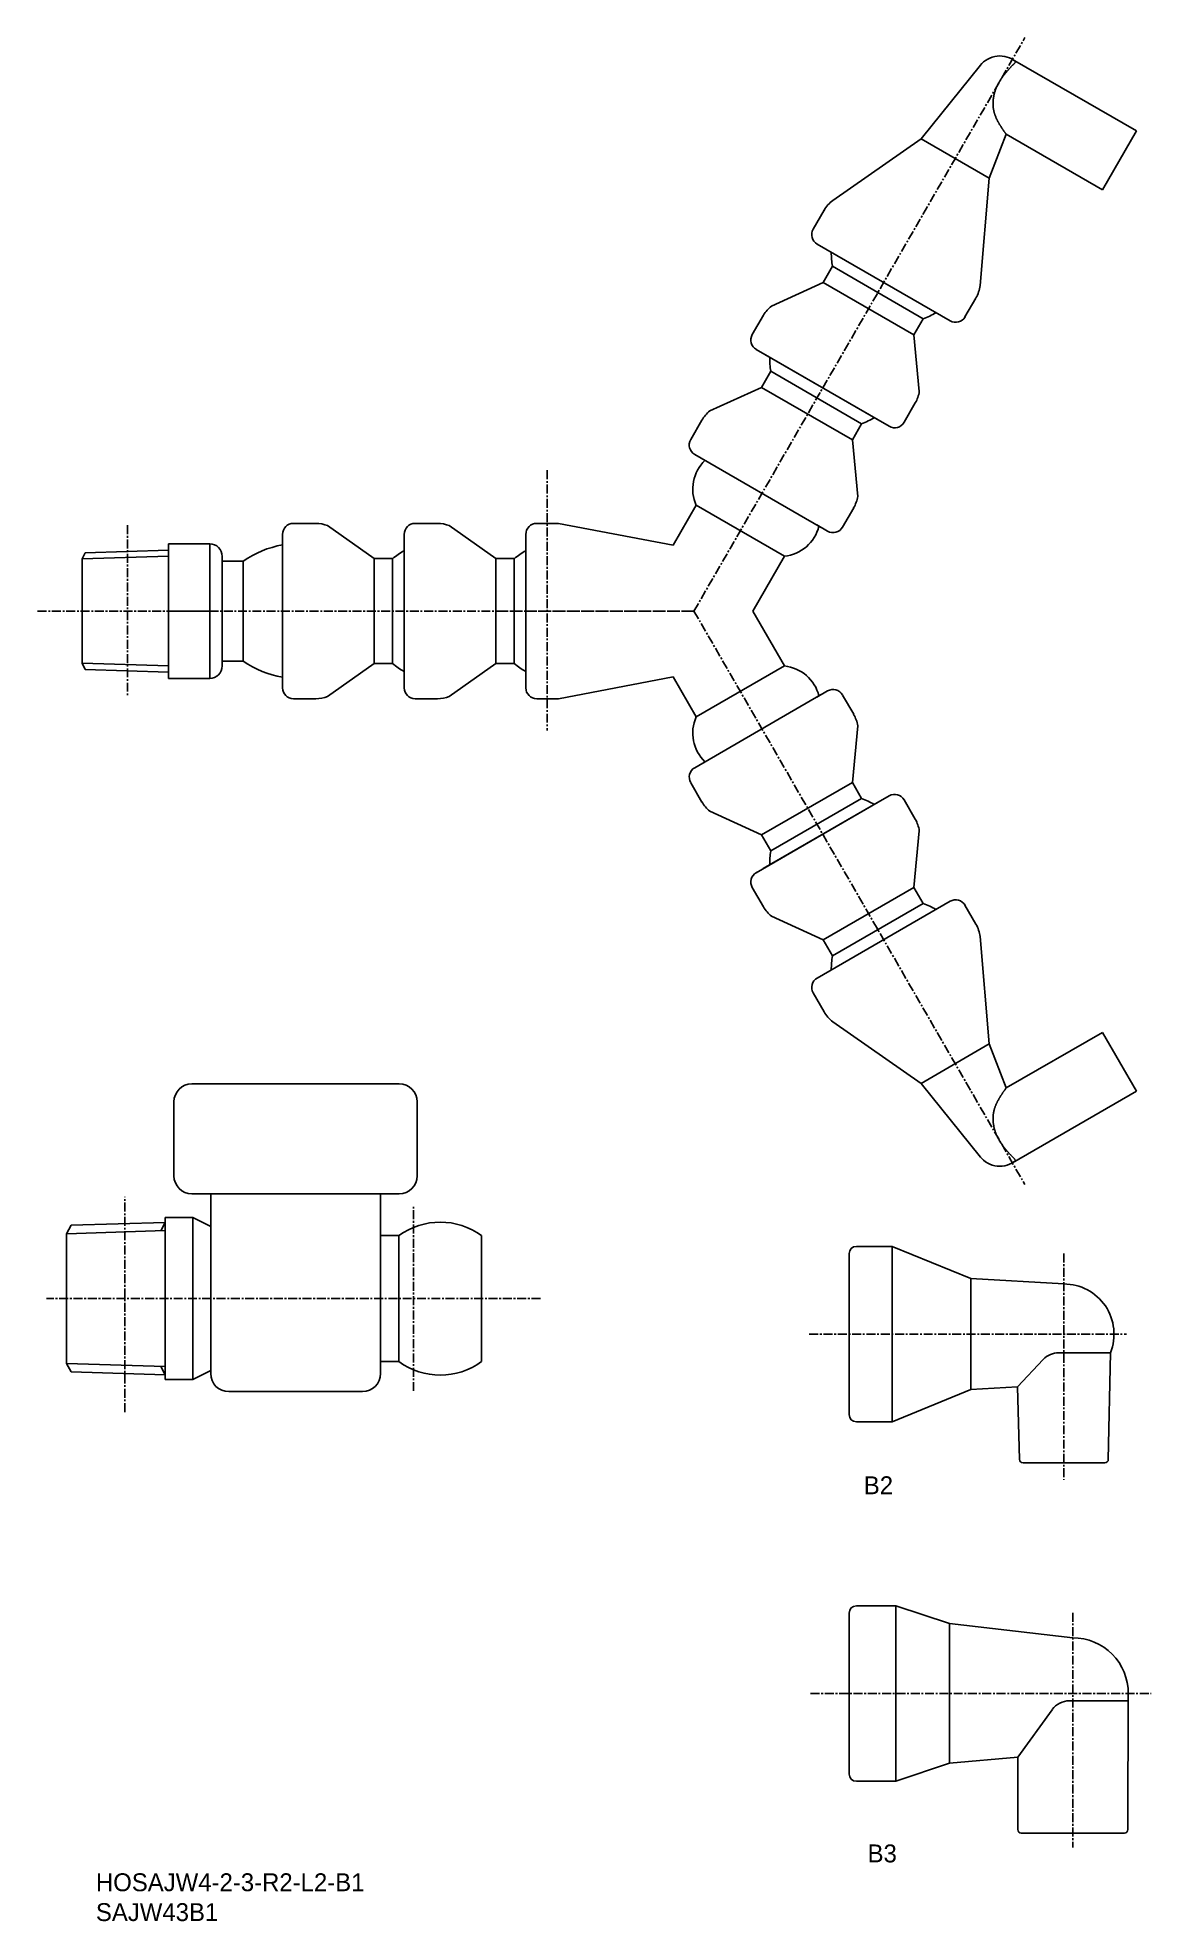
# Model space of a CAD drawing. Extents: x 409 to 565, y 506 to 769.
import ezdxf

# ---------------------------------------------------------------- set-up
doc = ezdxf.new("R2010")
doc.units = 0
doc.linetypes.add('CENTER', pattern=[2, 1.25, -0.25, 0.25, -0.25])
doc.layers.get('0').update_dxf_attribs({"linetype": 'CONTINUOUS'})
doc.layers.add('CENTER', color=1, linetype='CENTER')

msp = doc.modelspace()

# ---------------------------------------------------------------- linework, layer by layer
at = {"color": 7, "linetype": 'CONTINUOUS'}
for p, q in [((562.91, 756.4), (545.59, 766.4)), ((558.16, 748.17), (544.72, 755.93)), ((558.16, 748.17), (562.91, 756.4)), ((498.17, 698.51), (501.4, 704.1)), ((513.73, 696.98), (501.4, 704.1)), ((477.59, 700.04), (477.59, 678.6)), ((482.18, 701.57), (479.12, 701.57)), ((482.18, 701.57), (498.17, 698.51)), ((415.59, 696.6), (416.04, 697.47)), ((416.04, 697.47), (427.66, 697.83)), ((415.59, 682.04), (415.59, 696.6)), ((435.16, 696.31), (438.11, 696.31)), ((509.31, 689.32), (513.73, 696.98)), ((509.31, 689.32), (513.73, 681.66)), ((415.59, 682.04), (416.04, 681.17)), ((435.16, 682.33), (438.11, 682.33)), ((513.73, 681.66), (501.4, 674.54)), ((416.04, 681.17), (427.66, 680.81)), ((482.18, 677.07), (498.17, 680.13)), ((498.17, 680.13), (501.4, 674.54)), ((482.18, 677.07), (479.12, 677.07)), ((558.16, 630.47), (544.72, 622.71)), ((558.16, 630.47), (562.91, 622.24)), ((430.94, 623.28), (459.9, 623.28)), ((562.91, 622.24), (545.59, 612.24)), ((428.42, 620.76), (428.42, 610.44)), ((462.42, 620.76), (462.42, 610.44)), ((430.94, 607.93), (459.9, 607.93)), ((433.56, 603.33), (433.56, 607.93)), ((454.76, 607.93), (436.08, 607.93)), ((457.28, 607.93), (457.28, 582.8)), ((413.42, 602.34), (414.04, 603.52)), ((427.2, 603.93), (414.04, 603.52)), ((427.2, 604.59), (427.2, 581.96)), ((431.04, 604.59), (427.2, 604.59)), ((431.04, 604.59), (431.04, 581.96)), ((431.04, 604.59), (433.56, 603.33)), ((433.56, 603.33), (433.56, 583.22)), ((413.42, 584.22), (413.42, 602.34)), ((459.86, 602.07), (457.28, 602.07)), ((459.86, 584.48), (459.86, 602.07)), ((471.42, 584.48), (471.42, 602.07)), ((413.42, 584.22), (414.04, 583.04)), ((459.86, 584.48), (457.28, 584.48)), ((427.2, 582.63), (414.04, 583.04)), ((431.04, 581.96), (427.2, 581.96)), ((431.04, 581.96), (433.56, 583.22)), ((433.56, 583.22), (433.56, 582.8)), ((454.76, 580.28), (436.08, 580.28))]:
    msp.add_line(p, q, dxfattribs=at)
for p, q in [((532.82, 755.29), (541.13, 765.59)), ((520.48, 746.68), (532.82, 755.29)), ((532.82, 755.29), (542.35, 749.79)), ((542.35, 749.79), (544.72, 755.93)), ((541.07, 734.8), (542.35, 749.79)), ((517.74, 742.67), (519.27, 745.31)), ((518.3, 740.58), (536.87, 729.86)), ((518.3, 740.58), (536.87, 729.86)), ((518.3, 740.58), (536.87, 729.86)), ((518.3, 740.58), (536.87, 729.86)), ((518.3, 740.58), (536.87, 729.86)), ((518.3, 740.58), (536.87, 729.86)), ((518.3, 740.58), (536.87, 729.86)), ((518.3, 740.58), (536.87, 729.86)), ((520.44, 737.49), (519.14, 735.24)), ((520.44, 737.49), (533.13, 730.16)), ((520.44, 737.49), (533.13, 730.16)), ((511.91, 731.94), (519.14, 735.24)), ((519.14, 735.24), (531.83, 727.91)), ((538.96, 730.42), (540.48, 733.06)), ((509.24, 727.95), (510.8, 730.65)), ((533.13, 730.16), (531.83, 727.91)), ((532.58, 720), (531.83, 727.91)), ((509.8, 725.86), (526.85, 716.02)), ((510.77, 725.3), (527.4, 715.7)), ((511.83, 722.83), (510.53, 720.58)), ((511.83, 722.83), (524.52, 715.5)), ((511.83, 722.83), (524.52, 715.5)), ((503.3, 717.28), (510.53, 720.58)), ((510.53, 720.58), (523.22, 713.25)), ((530.46, 715.7), (532.02, 718.4)), ((500.63, 713.29), (502.19, 715.99)), ((526.85, 716.02), (528.37, 715.14)), ((524.52, 715.5), (523.22, 713.25)), ((523.97, 705.34), (523.22, 713.25)), ((501.19, 711.2), (518.79, 701.04)), ((521.85, 701.04), (523.41, 703.74)), ((443.59, 700.04), (443.59, 680.36)), ((445.12, 701.57), (448.24, 701.57)), ((449.9, 701.26), (456.38, 696.65)), ((460.59, 700.04), (460.59, 680.36)), ((462.12, 701.57), (465.24, 701.57)), ((466.9, 701.26), (473.38, 696.65)), ((518.24, 701.36), (519.76, 700.48)), ((427.66, 698.72), (427.66, 679.92)), ((427.66, 698.72), (427.66, 679.92)), ((427.66, 698.72), (433.42, 698.72)), ((433.42, 698.72), (433.42, 679.92)), ((443.59, 698.92), (443.59, 679.72)), ((460.59, 698.92), (460.59, 679.72)), ((435.16, 696.97), (435.16, 681.67)), ((438.11, 696.31), (438.11, 682.33)), ((456.38, 696.65), (456.38, 681.99)), ((458.98, 696.65), (456.38, 696.65)), ((458.98, 696.65), (458.98, 681.99)), ((458.98, 696.65), (458.98, 681.99)), ((473.38, 696.65), (473.38, 681.99)), ((475.98, 696.65), (473.38, 696.65)), ((475.98, 696.65), (475.98, 681.99)), ((475.98, 696.65), (475.98, 681.99)), ((433.42, 689.32), (427.66, 689.32)), ((449.9, 677.38), (456.38, 681.99)), ((458.98, 681.99), (456.38, 681.99)), ((466.9, 677.38), (473.38, 681.99)), ((475.98, 681.99), (473.38, 681.99)), ((427.66, 679.92), (433.42, 679.92)), ((443.59, 680.36), (443.59, 678.6)), ((460.59, 680.36), (460.59, 678.6)), ((445.12, 677.07), (448.24, 677.07)), ((462.12, 677.07), (465.24, 677.07)), ((501.19, 667.44), (518.79, 677.61)), ((518.24, 677.29), (519.76, 678.16)), ((521.85, 677.6), (523.41, 674.9)), ((523.97, 673.3), (523.22, 665.39)), ((500.63, 665.35), (502.19, 662.65)), ((510.53, 658.06), (523.22, 665.39)), ((511.83, 655.81), (524.52, 663.14)), ((511.83, 655.81), (524.52, 663.14)), ((524.52, 663.14), (523.22, 665.39)), ((526.85, 662.63), (528.37, 663.5)), ((503.3, 661.37), (510.53, 658.06)), ((509.8, 652.78), (526.85, 662.63)), ((510.77, 653.34), (527.4, 662.95)), ((530.46, 662.94), (532.02, 660.24)), ((511.83, 655.81), (510.53, 658.06)), ((532.58, 658.64), (531.83, 650.73)), ((509.24, 650.69), (510.8, 647.99)), ((519.14, 643.41), (531.83, 650.73)), ((533.13, 648.48), (531.83, 650.73)), ((518.3, 638.06), (536.87, 648.78)), ((518.3, 638.06), (536.87, 648.78)), ((518.3, 638.06), (536.87, 648.78)), ((518.3, 638.06), (536.87, 648.78)), ((518.3, 638.06), (536.87, 648.78)), ((518.3, 638.06), (536.87, 648.78)), ((518.3, 638.06), (536.87, 648.78)), ((518.3, 638.06), (536.87, 648.78)), ((520.44, 641.15), (533.13, 648.48)), ((520.44, 641.15), (533.13, 648.48)), ((538.96, 648.22), (540.48, 645.58)), ((511.91, 646.71), (519.14, 643.41)), ((520.44, 641.15), (519.14, 643.41)), ((541.07, 643.84), (542.35, 628.85)), ((517.74, 635.97), (519.27, 633.34)), ((520.48, 631.96), (532.82, 623.35)), ((532.82, 623.35), (542.35, 628.85)), ((542.35, 628.85), (544.72, 622.71)), ((532.82, 623.35), (541.13, 613.05)), ((523.78, 600.57), (528.78, 600.57)), ((528.78, 600.57), (539.78, 596.07)), ((528.78, 600.57), (528.78, 576.07)), ((522.78, 599.57), (522.78, 577.07)), ((539.78, 596.07), (552.78, 595.32)), ((539.78, 596.07), (539.78, 580.57)), ((546.29, 580.94), (549.89, 584.77)), ((552.08, 585.72), (559.28, 585.72)), ((558.99, 570.81), (559.28, 585.72)), ((528.78, 576.07), (539.78, 580.57)), ((539.78, 580.57), (546.29, 580.94)), ((546.29, 580.94), (546.57, 570.8)), ((523.78, 576.07), (528.78, 576.07)), ((547.07, 570.32), (558.49, 570.32)), ((523.78, 550.35), (529.28, 550.35)), ((529.28, 550.35), (529.28, 525.85)), ((529.28, 550.35), (536.78, 547.89)), ((522.78, 549.35), (522.78, 526.85)), ((536.78, 547.89), (536.78, 528.39)), ((536.78, 547.89), (554.03, 545.89)), ((553.57, 537.1), (561.78, 537.1)), ((561.78, 538.14), (561.73, 519.1)), ((546.33, 529.2), (551.13, 535.85)), ((536.78, 528.39), (546.33, 529.2)), ((546.33, 529.2), (546.33, 519.1)), ((529.28, 525.85), (536.78, 528.39)), ((523.78, 525.85), (529.28, 525.85)), ((546.83, 518.6), (561.23, 518.6))]:
    msp.add_line(p, q)
at = {"color": 3, "linetype": 'CONTINUOUS'}
for p, q in [((415.59, 696.6), (427.66, 696.98)), ((415.59, 682.04), (427.66, 681.67)), ((427.2, 602.77), (413.42, 602.34)), ((426.58, 602.75), (427.2, 603.93)), ((427.2, 583.79), (413.42, 584.22)), ((426.58, 583.81), (427.2, 582.63))]:
    msp.add_line(p, q, dxfattribs=at)
at = {"color": 7}
for points in [[(546.07, 766.06, 0), (546.03, 766.01, 0), (545.99, 765.97, 0), (545.94, 765.93, 0), (545.9, 765.88, 0), (545.86, 765.84, 0), (545.82, 765.79, 0), (545.77, 765.75, 0), (545.73, 765.7, 0), (545.69, 765.66, 0), (545.65, 765.61, 0), (545.6, 765.57, 0), (545.56, 765.53, 0), (545.52, 765.48, 0), (545.48, 765.44, 0), (545.43, 765.39, 0), (545.39, 765.35, 0), (545.35, 765.3, 0), (545.31, 765.26, 0), (545.27, 765.21, 0), (545.22, 765.17, 0), (545.18, 765.12, 0), (545.14, 765.08, 0), (545.1, 765.03, 0), (545.06, 764.99, 0), (545.02, 764.94, 0), (544.98, 764.9, 0), (544.94, 764.85, 0), (544.9, 764.8, 0), (544.86, 764.76, 0), (544.82, 764.71, 0), (544.78, 764.67, 0), (544.74, 764.62, 0), (544.7, 764.57, 0), (544.66, 764.53, 0), (544.62, 764.48, 0), (544.58, 764.43, 0), (544.54, 764.39, 0), (544.51, 764.34, 0), (544.47, 764.29, 0), (544.43, 764.24, 0), (544.39, 764.2, 0), (544.36, 764.15, 0), (544.32, 764.1, 0), (544.28, 764.05, 0), (544.25, 764, 0), (544.21, 763.96, 0), (544.18, 763.91, 0), (544.14, 763.86, 0), (544.11, 763.81, 0), (544.07, 763.76, 0), (544.04, 763.71, 0), (544, 763.66, 0), (543.97, 763.61, 0), (543.94, 763.56, 0), (543.9, 763.51, 0), (543.87, 763.46, 0), (543.84, 763.41, 0), (543.81, 763.36, 0), (543.78, 763.31, 0), (543.75, 763.26, 0), (543.72, 763.21, 0), (543.69, 763.15, 0), (543.66, 763.1, 0), (543.63, 763.05, 0), (543.6, 763, 0), (543.57, 762.94, 0), (543.55, 762.89, 0), (543.52, 762.84, 0), (543.49, 762.78, 0), (543.47, 762.73, 0), (543.44, 762.67, 0), (543.41, 762.62, 0), (543.39, 762.57, 0), (543.37, 762.51, 0), (543.34, 762.45, 0), (543.32, 762.4, 0), (543.3, 762.34, 0), (543.28, 762.29, 0), (543.25, 762.23, 0), (543.23, 762.17, 0), (543.21, 762.12, 0), (543.19, 762.06, 0), (543.17, 762, 0), (543.16, 761.94, 0), (543.14, 761.88, 0), (543.12, 761.82, 0), (543.1, 761.77, 0), (543.09, 761.71, 0), (543.07, 761.65, 0), (543.06, 761.59, 0), (543.04, 761.53, 0), (543.03, 761.47, 0), (543.01, 761.41, 0), (543, 761.35, 0), (542.99, 761.29, 0), (542.98, 761.23, 0), (542.97, 761.17, 0), (542.96, 761.11, 0), (542.95, 761.05, 0), (542.94, 760.98, 0), (542.93, 760.92, 0), (542.92, 760.86, 0), (542.92, 760.8, 0), (542.91, 760.74, 0), (542.9, 760.68, 0), (542.9, 760.62, 0), (542.9, 760.56, 0), (542.89, 760.5, 0), (542.89, 760.44, 0), (542.89, 760.37, 0), (542.88, 760.31, 0), (542.88, 760.25, 0), (542.88, 760.19, 0), (542.89, 760.13, 0), (542.89, 760.07, 0), (542.89, 760.01, 0), (542.89, 759.95, 0), (542.89, 759.89, 0), (542.9, 759.83, 0), (542.9, 759.77, 0), (542.91, 759.71, 0), (542.92, 759.65, 0), (542.92, 759.59, 0), (542.93, 759.53, 0), (542.94, 759.47, 0), (542.95, 759.41, 0), (542.96, 759.35, 0), (542.97, 759.29, 0), (542.98, 759.24, 0), (543, 759.18, 0), (543.01, 759.12, 0), (543.02, 759.06, 0), (543.04, 759, 0), (543.05, 758.95, 0), (543.07, 758.89, 0), (543.09, 758.83, 0), (543.1, 758.78, 0), (543.12, 758.72, 0), (543.14, 758.66, 0), (543.16, 758.61, 0), (543.18, 758.55, 0), (543.2, 758.5, 0), (543.22, 758.44, 0), (543.25, 758.39, 0), (543.27, 758.33, 0), (543.29, 758.28, 0), (543.32, 758.22, 0), (543.34, 758.17, 0), (543.36, 758.11, 0), (543.39, 758.06, 0), (543.42, 758, 0), (543.44, 757.95, 0), (543.47, 757.9, 0), (543.5, 757.84, 0), (543.52, 757.79, 0), (543.55, 757.74, 0), (543.58, 757.68, 0), (543.61, 757.63, 0), (543.64, 757.58, 0), (543.67, 757.52, 0), (543.7, 757.47, 0), (543.73, 757.42, 0), (543.76, 757.37, 0), (543.79, 757.31, 0), (543.82, 757.26, 0), (543.86, 757.21, 0), (543.89, 757.16, 0), (543.92, 757.11, 0), (543.95, 757.05, 0), (543.99, 757, 0), (544.02, 756.95, 0), (544.05, 756.9, 0), (544.09, 756.85, 0), (544.12, 756.8, 0), (544.15, 756.74, 0), (544.19, 756.69, 0), (544.22, 756.64, 0), (544.26, 756.59, 0), (544.29, 756.54, 0), (544.33, 756.49, 0), (544.36, 756.44, 0), (544.4, 756.39, 0), (544.43, 756.34, 0), (544.47, 756.28, 0), (544.51, 756.23, 0), (544.54, 756.18, 0), (544.58, 756.13, 0), (544.61, 756.08, 0), (544.65, 756.03, 0), (544.68, 755.98, 0), (544.72, 755.93, 0)], [(546.07, 612.58, 0), (546.03, 612.63, 0), (545.99, 612.67, 0), (545.94, 612.72, 0), (545.9, 612.76, 0), (545.86, 612.81, 0), (545.82, 612.85, 0), (545.77, 612.89, 0), (545.73, 612.94, 0), (545.69, 612.98, 0), (545.65, 613.03, 0), (545.6, 613.07, 0), (545.56, 613.12, 0), (545.52, 613.16, 0), (545.48, 613.21, 0), (545.43, 613.25, 0), (545.39, 613.3, 0), (545.35, 613.34, 0), (545.31, 613.38, 0), (545.27, 613.43, 0), (545.22, 613.47, 0), (545.18, 613.52, 0), (545.14, 613.57, 0), (545.1, 613.61, 0), (545.06, 613.66, 0), (545.02, 613.7, 0), (544.98, 613.75, 0), (544.94, 613.79, 0), (544.9, 613.84, 0), (544.86, 613.88, 0), (544.82, 613.93, 0), (544.78, 613.98, 0), (544.74, 614.02, 0), (544.7, 614.07, 0), (544.66, 614.12, 0), (544.62, 614.16, 0), (544.58, 614.21, 0), (544.54, 614.26, 0), (544.51, 614.3, 0), (544.47, 614.35, 0), (544.43, 614.4, 0), (544.39, 614.44, 0), (544.36, 614.49, 0), (544.32, 614.54, 0), (544.28, 614.59, 0), (544.25, 614.64, 0), (544.21, 614.69, 0), (544.18, 614.73, 0), (544.14, 614.78, 0), (544.11, 614.83, 0), (544.07, 614.88, 0), (544.04, 614.93, 0), (544, 614.98, 0), (543.97, 615.03, 0), (543.94, 615.08, 0), (543.9, 615.13, 0), (543.87, 615.18, 0), (543.84, 615.23, 0), (543.81, 615.28, 0), (543.78, 615.33, 0), (543.75, 615.39, 0), (543.72, 615.44, 0), (543.69, 615.49, 0), (543.66, 615.54, 0), (543.63, 615.59, 0), (543.6, 615.65, 0), (543.57, 615.7, 0), (543.55, 615.75, 0), (543.52, 615.81, 0), (543.49, 615.86, 0), (543.47, 615.91, 0), (543.44, 615.97, 0), (543.41, 616.02, 0), (543.39, 616.08, 0), (543.37, 616.13, 0), (543.34, 616.19, 0), (543.32, 616.24, 0), (543.3, 616.3, 0), (543.28, 616.36, 0), (543.25, 616.41, 0), (543.23, 616.47, 0), (543.21, 616.53, 0), (543.19, 616.58, 0), (543.17, 616.64, 0), (543.16, 616.7, 0), (543.14, 616.76, 0), (543.12, 616.82, 0), (543.1, 616.88, 0), (543.09, 616.94, 0), (543.07, 616.99, 0), (543.06, 617.05, 0), (543.04, 617.11, 0), (543.03, 617.17, 0), (543.01, 617.23, 0), (543, 617.29, 0), (542.99, 617.35, 0), (542.98, 617.41, 0), (542.97, 617.48, 0), (542.96, 617.54, 0), (542.95, 617.6, 0), (542.94, 617.66, 0), (542.93, 617.72, 0), (542.92, 617.78, 0), (542.92, 617.84, 0), (542.91, 617.9, 0), (542.9, 617.96, 0), (542.9, 618.02, 0), (542.9, 618.08, 0), (542.89, 618.15, 0), (542.89, 618.21, 0), (542.89, 618.27, 0), (542.88, 618.33, 0), (542.88, 618.39, 0), (542.88, 618.45, 0), (542.89, 618.51, 0), (542.89, 618.57, 0), (542.89, 618.63, 0), (542.89, 618.69, 0), (542.89, 618.75, 0), (542.9, 618.81, 0), (542.9, 618.87, 0), (542.91, 618.93, 0), (542.92, 618.99, 0), (542.92, 619.05, 0), (542.93, 619.11, 0), (542.94, 619.17, 0), (542.95, 619.23, 0), (542.96, 619.29, 0), (542.97, 619.35, 0), (542.98, 619.41, 0), (543, 619.46, 0), (543.01, 619.52, 0), (543.02, 619.58, 0), (543.04, 619.64, 0), (543.05, 619.7, 0), (543.07, 619.75, 0), (543.09, 619.81, 0), (543.1, 619.87, 0), (543.12, 619.92, 0), (543.14, 619.98, 0), (543.16, 620.03, 0), (543.18, 620.09, 0), (543.2, 620.15, 0), (543.22, 620.2, 0), (543.25, 620.26, 0), (543.27, 620.31, 0), (543.29, 620.37, 0), (543.32, 620.42, 0), (543.34, 620.48, 0), (543.36, 620.53, 0), (543.39, 620.58, 0), (543.42, 620.64, 0), (543.44, 620.69, 0), (543.47, 620.75, 0), (543.5, 620.8, 0), (543.52, 620.85, 0), (543.55, 620.91, 0), (543.58, 620.96, 0), (543.61, 621.01, 0), (543.64, 621.06, 0), (543.67, 621.12, 0), (543.7, 621.17, 0), (543.73, 621.22, 0), (543.76, 621.28, 0), (543.79, 621.33, 0), (543.82, 621.38, 0), (543.86, 621.43, 0), (543.89, 621.48, 0), (543.92, 621.54, 0), (543.95, 621.59, 0), (543.99, 621.64, 0), (544.02, 621.69, 0), (544.05, 621.74, 0), (544.09, 621.79, 0), (544.12, 621.85, 0), (544.15, 621.9, 0), (544.19, 621.95, 0), (544.22, 622, 0), (544.26, 622.05, 0), (544.29, 622.1, 0), (544.33, 622.15, 0), (544.36, 622.21, 0), (544.4, 622.26, 0), (544.43, 622.31, 0), (544.47, 622.36, 0), (544.51, 622.41, 0), (544.54, 622.46, 0), (544.58, 622.51, 0), (544.61, 622.56, 0), (544.65, 622.61, 0), (544.68, 622.66, 0), (544.72, 622.71, 0)]]:
    msp.add_polyline3d(points, dxfattribs=at)
at = {"color": 7, "linetype": 'CONTINUOUS'}
for centre, radius, start, end in [((543.83, 763.36), 3.51, 50.281, 141.7108), ((531.75, 739.39), 11.47, 179.7589, 189.5359), ((529.12, 740.91), 11.47, 290.4641, 300.2411), ((523.14, 724.73), 11.47, 179.7589, 189.5359), ((520.51, 726.25), 11.47, 290.4641, 300.2411), ((506.52, 706.36), 5.6, 134.2218, 203.8404), ((479.12, 700.04), 1.53, 90, 180), ((513.13, 702.55), 5.6, 276.1596, 345.7782), ((446, 684.97), 13.81, 100.044, 124.8372), ((466.28, 687.8), 11.47, 119.7589, 129.5359), ((483.28, 687.8), 11.47, 119.7589, 129.5359), ((446, 693.67), 13.81, 235.1628, 259.956), ((466.28, 690.84), 11.47, 230.4641, 240.2411), ((483.28, 690.84), 11.47, 230.4641, 240.2411), ((513.13, 676.09), 5.6, 14.2218, 83.8404), ((479.12, 678.6), 1.53, 180, 270), ((506.52, 672.28), 5.6, 156.1596, 225.7782), ((520.51, 652.39), 11.47, 59.7589, 69.5359), ((523.14, 653.91), 11.47, 170.4641, 180.2411), ((529.12, 637.73), 11.47, 59.7589, 69.5359), ((531.75, 639.25), 11.47, 170.4641, 180.2411), ((430.94, 620.76), 2.52, 90, 180), ((459.9, 620.76), 2.52, 0, 90), ((543.83, 615.28), 3.51, 218.2892, 309.719), ((430.94, 610.44), 2.52, 180, 270), ((459.9, 610.44), 2.52, 270, 0), ((465.64, 594.18), 9.78, 53.7925, 126.2075), ((465.64, 592.37), 9.78, 233.7925, 306.2075), ((436.08, 582.8), 2.52, 180, 270), ((454.76, 582.8), 2.52, 270, 0)]:
    msp.add_arc(centre, radius, start, end, dxfattribs=at)
for centre, radius, start, end in [((523.24, 743.01), 4.59, 126.9109, 150), ((519.07, 741.91), 1.53, 150, 240), ((536.51, 735.36), 4.59, 330, 353.0389), ((514.78, 728.36), 4.59, 128.7832, 150), ((537.64, 731.19), 1.53, 240, 330), ((510.57, 727.18), 1.53, 150, 240), ((528.04, 720.7), 4.59, 330, 351.2168), ((506.17, 713.7), 4.59, 128.7832, 150), ((501.96, 712.52), 1.53, 150, 240), ((529.14, 716.46), 1.53, 240, 330), ((519.43, 706.04), 4.59, 330, 351.2168), ((445.12, 700.04), 1.53, 90, 180), ((448.24, 696.98), 4.59, 68.7832, 90), ((462.12, 700.04), 1.53, 90, 180), ((465.24, 696.98), 4.59, 68.7832, 90), ((520.53, 701.81), 1.53, 240, 330), ((433.42, 696.97), 1.75, 0, 90), ((433.42, 681.67), 1.75, 270, 0), ((445.12, 678.6), 1.53, 180, 270), ((448.24, 681.66), 4.59, 270, 291.2168), ((462.12, 678.6), 1.53, 180, 270), ((465.24, 681.66), 4.59, 270, 291.2168), ((520.53, 676.84), 1.53, 30, 120), ((519.43, 672.6), 4.59, 8.7832, 30), ((501.96, 666.12), 1.53, 120, 210), ((529.14, 662.18), 1.53, 30, 120), ((506.17, 664.95), 4.59, 210, 231.2168), ((528.04, 657.94), 4.59, 8.7832, 30), ((510.57, 651.46), 1.53, 120, 210), ((514.78, 650.29), 4.59, 210, 231.2168), ((537.64, 647.46), 1.53, 30, 120), ((536.51, 643.29), 4.59, 6.9611, 30), ((519.07, 636.74), 1.53, 120, 210), ((523.24, 635.63), 4.59, 210, 233.0891), ((523.78, 599.57), 1, 90, 180), ((552.78, 588.32), 7, 338.2132, 90), ((552.08, 582.72), 3, 90, 136.7747), ((523.78, 577.07), 1, 180, 270), ((547.07, 570.82), 0.5, 181.5591, 270), ((558.49, 570.82), 0.5, 270, 358.8841), ((523.78, 549.35), 1, 90, 180), ((554.03, 538.14), 7.75, 359.7062, 90), ((553.57, 534.1), 3, 90, 144.1737), ((523.78, 526.85), 1, 180, 270), ((546.83, 519.1), 0.5, 180, 270), ((561.23, 519.1), 0.5, 270, 0)]:
    msp.add_arc(centre, radius, start, end)
at = {"layer": 'CENTER', "color": 1, "linetype": 'CENTER'}
for p, q in [((501.09, 689.32), (547.34, 769.43)), ((480.59, 708.99), (480.59, 672.66)), ((421.94, 701.32), (421.94, 677.32)), ((409.38, 689.32), (501.09, 689.32)), ((501.09, 689.32), (472.99, 689.32)), ((501.09, 689.32), (547.34, 609.21)), ((421.58, 577.43), (421.58, 607.5)), ((461.92, 580.37), (461.92, 606.33)), ((479.64, 593.28), (410.62, 593.28))]:
    msp.add_line(p, q, dxfattribs=at)
at = {"layer": 'CENTER', "color": 1}
msp.add_line((552.78, 599.57), (552.78, 567.96), dxfattribs=at)
at = {"layer": 'CENTER'}
for p, q in [((517.19, 588.32), (561.54, 588.32)), ((554.03, 549.39), (554.03, 516.6)), ((517.38, 538.1), (565, 538.1))]:
    msp.add_line(p, q, dxfattribs=at)

# ---------------------------------------------------------------- texts
at = {"color": 7, "linetype": 'CONTINUOUS'}
for s, p in [('B2', (524.82, 565.95)), ('B3', (525.35, 514.52)), ('HOSAJW4-2-3-R2-L2-B1', (417.52, 510.49)), ('SAJW43B1', (417.52, 506.32))]:
    msp.add_text(s, height=2.5, dxfattribs=at).set_placement(p)

doc.saveas('drawing.dxf')
